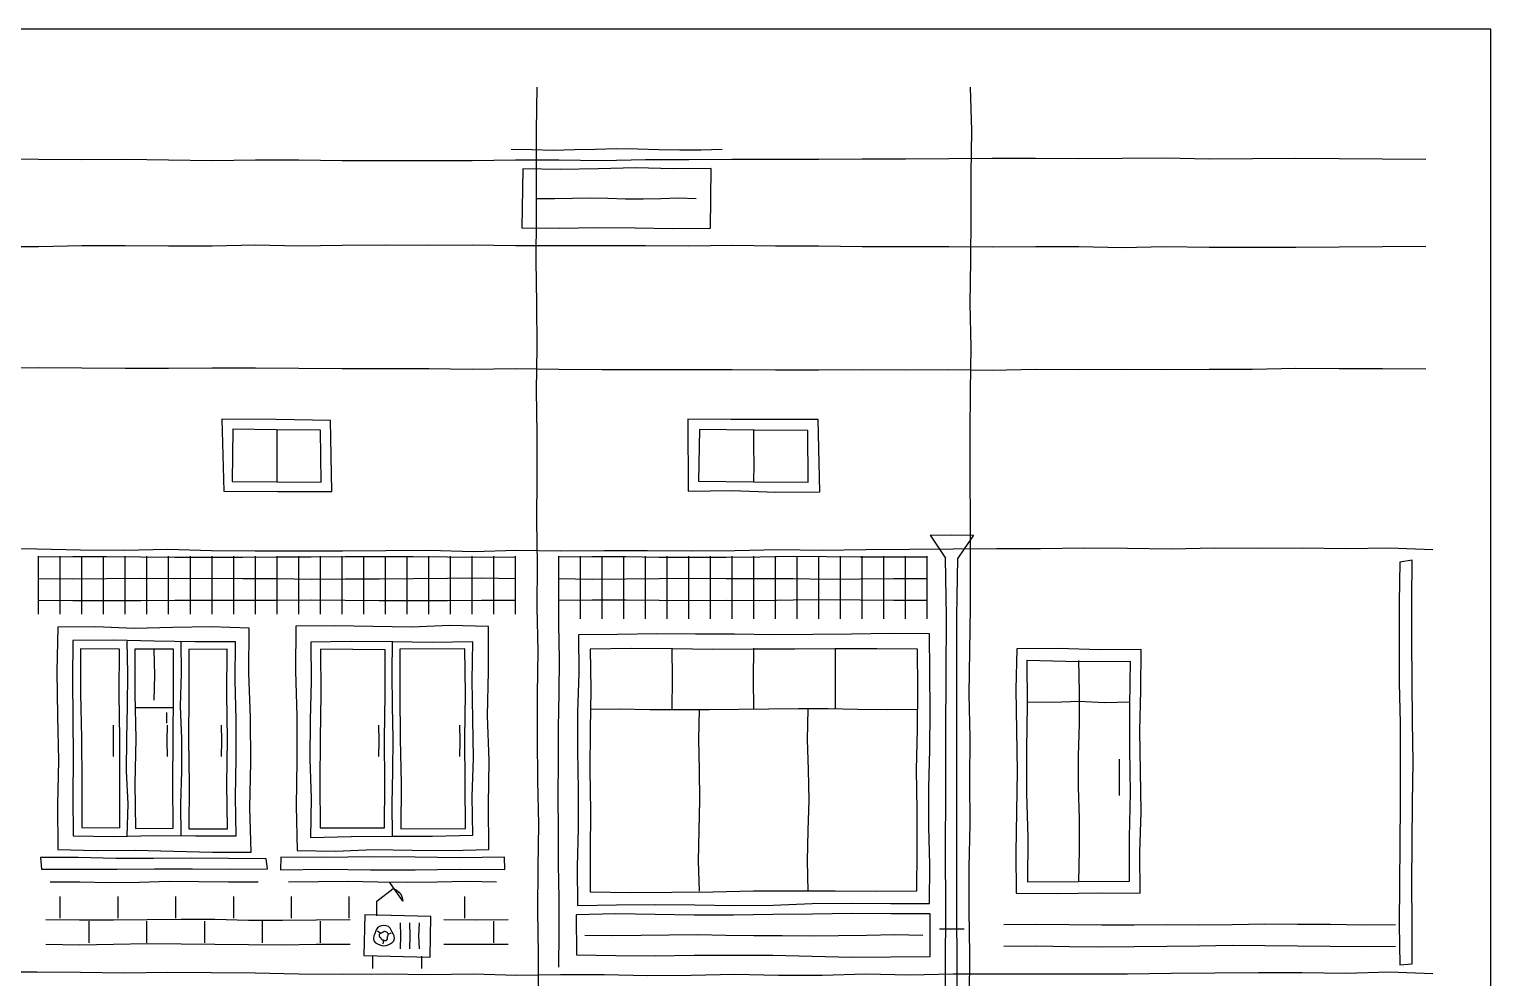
# Model space of a CAD drawing. Header units: millimetres. Extents: x 0 to 345, y 0 to 655.
# Drawn here: x 243.8 to 345, y 254.4 to 320 of the extents above; entities that cross this region are included whole.
import ezdxf

# ---------------------------------------------------------------- set-up
doc = ezdxf.new("R2010")
doc.units = ezdxf.units.MM
for name, color, linetype, true_color in [('01_KARKAS', 1, 'Continuous', 0xd62728), ('02_PROYOMY', 5, 'Continuous', 0x1f5fd6), ('03_BALKONY', 3, 'Continuous', 0x2ca02c), ('04_KLADKA', 32, 'Continuous', 0x8c5a2b), ('05_KONDICIONERY', 6, 'Continuous', 0xc512c5), ('06_VODOSTOK', 4, 'Continuous', 0x0f9aa0), ('08_KRYSHA', 8, 'Continuous', 0x444444)]:
    doc.layers.add(name, color=color, linetype=linetype, true_color=true_color)

msp = doc.modelspace()

# ---------------------------------------------------------------- linework, layer by layer
at = {"layer": '01_KARKAS'}
for points in [[(345, 320), (342, 320), (339, 320), (336, 320), (333, 320), (330, 320), (327, 320), (324, 320), (321, 320), (318, 320), (315, 320), (312, 320), (309, 320), (306, 320), (303, 320), (300, 320), (297, 320), (294, 320), (291, 320), (288, 320), (285, 320), (282, 320), (279, 320), (276, 320), (273, 320), (270, 320), (267, 320), (264, 320), (261, 320), (258, 320), (255, 320), (252, 320), (249, 320), (246, 320), (243, 320)], [(345, 253.58), (345, 256.6), (345, 259.62), (345, 262.64), (345, 265.66), (345, 268.68), (345, 271.7), (345, 274.72), (345, 277.74), (345, 280.75), (345, 283.77), (345, 286.79), (345, 289.81), (345, 292.83), (345, 295.85), (345, 298.87), (345, 301.89), (345, 304.91), (345, 307.92), (345, 310.94), (345, 313.96), (345, 316.98), (345, 320)], [(279.1, 253), (279.09, 256), (279.06, 259), (279.07, 262), (279.11, 265), (279.06, 268), (279.02, 271), (279.02, 274), (279.08, 277), (279, 280), (279.03, 283), (278.98, 286), (279, 289), (279.01, 292), (278.95, 295), (279, 298), (278.97, 301), (278.94, 304), (278.95, 307), (278.95, 310), (278.95, 313), (279, 316)], [(308.93, 253), (308.95, 256), (308.9, 259), (308.9, 262), (308.96, 265), (308.95, 268), (308.98, 271), (308.9, 274), (308.95, 277), (309, 280), (309, 283), (308.99, 286), (308.97, 289), (308.98, 292), (308.99, 295), (309.04, 298), (308.98, 301), (309.02, 304), (309.03, 307), (309.04, 310), (309.09, 313), (309, 316)], [(241.37, 284.07), (244.38, 284.05), (247.4, 283.98), (250.42, 283.96), (253.44, 284.02), (256.46, 283.94), (259.48, 283.92), (262.5, 283.91), (265.52, 283.91), (268.54, 283.94), (271.56, 283.95), (274.58, 283.87), (277.6, 283.95), (280.62, 283.92), (283.63, 283.94), (286.65, 283.93), (289.67, 283.91), (292.69, 283.93), (295.71, 284), (298.73, 283.95), (301.75, 284.01), (304.77, 284.04), (307.79, 284.06), (310.81, 284.07), (313.83, 284.08), (316.85, 284.11), (319.87, 284.1), (322.88, 284.06), (325.9, 284.11), (328.92, 284.1), (331.94, 284.13), (334.96, 284.08), (337.98, 284.11), (341, 284)], [(241.37, 254.78), (244.38, 254.78), (247.4, 254.76), (250.42, 254.71), (253.44, 254.76), (256.46, 254.73), (259.48, 254.72), (262.5, 254.65), (265.52, 254.63), (268.54, 254.64), (271.56, 254.59), (274.58, 254.65), (277.6, 254.56), (280.62, 254.59), (283.63, 254.61), (286.65, 254.54), (289.67, 254.55), (292.69, 254.62), (295.71, 254.55), (298.73, 254.56), (301.75, 254.64), (304.77, 254.58), (307.79, 254.64), (310.81, 254.65), (313.83, 254.65), (316.85, 254.64), (319.87, 254.65), (322.88, 254.7), (325.9, 254.71), (328.92, 254.75), (331.94, 254.74), (334.96, 254.7), (337.98, 254.78), (341, 254.67)]]:
    msp.add_lwpolyline(points, dxfattribs=at)
at = {"layer": '02_PROYOMY'}
for points in [[(245.82, 278.64), (245.76, 275.56), (245.8, 272.49), (245.88, 269.41), (245.8, 266.33), (245.84, 263.26)], [(259.08, 278.57), (256.43, 278.65), (253.78, 278.6), (251.12, 278.54), (248.47, 278.65), (245.82, 278.64)], [(259.21, 263.06), (259.11, 266.16), (259.18, 269.26), (259.17, 272.37), (259.05, 275.47), (259.08, 278.57)], [(262.31, 278.7), (262.28, 275.59), (262.38, 272.49), (262.38, 269.39), (262.32, 266.28), (262.39, 263.18)], [(275.63, 278.68), (272.97, 278.75), (270.31, 278.63), (267.64, 278.68), (264.98, 278.72), (262.31, 278.7)], [(275.65, 263.24), (275.64, 266.33), (275.68, 269.41), (275.57, 272.5), (275.64, 275.59), (275.63, 278.68)], [(246.86, 277.71), (246.84, 275.01), (246.86, 272.31), (246.9, 269.61), (246.86, 266.91), (246.88, 264.2)], [(258.13, 277.62), (255.31, 277.62), (252.5, 277.66), (249.68, 277.73), (246.86, 277.71)], [(250.63, 264.17), (250.69, 266.42), (250.59, 268.67), (250.61, 270.92), (250.66, 273.17), (250.67, 275.42), (250.63, 277.67)], [(254.37, 264.17), (254.35, 266.42), (254.4, 268.67), (254.4, 270.92), (254.31, 273.17), (254.38, 275.42), (254.37, 277.67)], [(258.18, 264.2), (258.12, 266.88), (258.17, 269.57), (258.17, 272.25), (258.11, 274.94), (258.13, 277.62)], [(263.33, 277.59), (263.36, 274.89), (263.3, 272.19), (263.28, 269.49), (263.37, 266.79), (263.32, 264.09)], [(274.56, 277.61), (271.75, 277.58), (268.94, 277.61), (266.13, 277.63), (263.33, 277.59)], [(269, 264.17), (268.96, 266.42), (269.01, 268.67), (269.03, 270.92), (268.99, 273.17), (268.97, 275.42), (269, 277.67)], [(274.55, 264.23), (274.51, 266.91), (274.59, 269.58), (274.55, 272.26), (274.51, 274.94), (274.56, 277.61)], [(247.4, 277.13), (247.39, 274.04), (247.46, 270.95), (247.49, 267.86), (247.49, 264.77)], [(250.1, 277.12), (247.4, 277.13)], [(250.12, 264.74), (250.11, 267.83), (250.13, 270.93), (250.07, 274.02), (250.1, 277.12)], [(253.83, 277.12), (251.15, 277.1)], [(251.15, 277.1), (251.15, 274), (251.22, 270.9), (251.17, 267.8), (251.21, 264.7)], [(252.5, 273.58), (252.55, 275.32), (252.5, 277.07)], [(253.81, 264.72), (253.79, 267.82), (253.82, 270.92), (253.83, 274.02), (253.83, 277.12)], [(254.89, 277.08), (254.9, 273.97), (254.87, 270.87), (254.93, 267.77), (254.89, 264.67)], [(257.54, 277.11), (254.89, 277.08)], [(257.57, 264.67), (257.53, 267.78), (257.58, 270.89), (257.53, 274), (257.54, 277.11)], [(264, 277.12), (264.02, 274.03), (263.98, 270.94), (263.97, 267.85), (263.99, 264.76)], [(268.48, 277.06), (264, 277.12)], [(268.43, 264.75), (268.46, 267.82), (268.43, 270.9), (268.49, 273.98), (268.48, 277.06)], [(269.51, 277.12), (269.49, 274.01), (269.53, 270.91), (269.58, 267.8), (269.56, 264.69)], [(274, 277.13), (269.51, 277.12)], [(274.04, 264.71), (274.03, 267.81), (274, 270.92), (274.05, 274.02), (274, 277.13)], [(251.23, 273.08), (253.77, 273.08)], [(253.37, 271.98), (253.37, 272.73)], [(249.68, 269.68), (249.69, 270.76), (249.68, 271.85)], [(253.42, 269.68), (253.39, 270.76), (253.42, 271.85)], [(257.15, 269.68), (257.18, 270.76), (257.15, 271.85)], [(268.05, 269.68), (268.07, 270.76), (268.05, 271.85)], [(273.65, 269.68), (273.68, 270.76), (273.65, 271.85)], [(246.88, 264.2), (249.7, 264.15), (252.53, 264.22), (255.35, 264.19), (258.18, 264.2)], [(247.49, 264.77), (250.12, 264.74)], [(251.21, 264.7), (253.81, 264.72)], [(254.89, 264.67), (257.57, 264.67)], [(263.32, 264.09), (266.13, 264.15), (268.94, 264.17), (271.75, 264.17), (274.55, 264.23)], [(263.99, 264.76), (268.43, 264.75)], [(269.56, 264.69), (274.04, 264.71)], [(245.84, 263.26), (248.51, 263.17), (251.19, 263.21), (253.86, 263.13), (256.53, 263.06), (259.21, 263.06)], [(262.39, 263.18), (265.04, 263.13), (267.69, 263.24), (270.35, 263.21), (273, 263.19), (275.65, 263.24)], [(260.25, 262.6), (257.65, 262.63), (255.05, 262.64), (252.45, 262.63), (249.84, 262.63), (247.24, 262.69), (244.64, 262.69)], [(244.64, 262.69), (244.7, 261.9)], [(260.35, 261.91), (260.25, 262.6)], [(261.26, 262.71), (261.25, 261.85)], [(276.74, 262.72), (273.65, 262.67), (270.55, 262.73), (267.45, 262.75), (264.36, 262.69), (261.26, 262.71)], [(276.76, 261.87), (276.74, 262.72)], [(244.7, 261.9), (247.31, 261.89), (249.92, 261.88), (252.53, 261.92), (255.14, 261.92), (257.75, 261.9), (260.35, 261.91)], [(245.3, 261.02), (247.36, 261.02), (249.41, 260.96), (251.47, 261), (253.53, 261.06), (255.59, 261.03), (257.64, 261.02), (259.7, 261.02)], [(261.25, 261.85), (264.35, 261.89), (267.46, 261.84), (270.56, 261.85), (273.66, 261.89), (276.76, 261.87)], [(261.8, 261.02), (263.86, 261.03), (265.91, 261.05), (267.97, 261.01), (270.03, 261), (272.09, 261.02), (274.14, 261.05), (276.2, 261.02)]]:
    msp.add_lwpolyline(points, dxfattribs=at)
at = {"layer": '03_BALKONY'}
for points in [[(339.56, 283.27), (338.71, 283.13)], [(339.57, 255.34), (339.55, 258.13), (339.54, 260.92), (339.55, 263.72), (339.59, 266.51), (339.62, 269.3), (339.58, 272.1), (339.55, 274.89), (339.53, 277.68), (339.54, 280.48), (339.56, 283.27)], [(338.71, 283.13), (338.67, 280.35), (338.66, 277.56), (338.67, 274.77), (338.73, 271.99), (338.74, 269.2), (338.73, 266.41), (338.7, 263.63), (338.68, 260.84), (338.65, 258.05), (338.7, 255.27)], [(306.16, 278.16), (303.46, 278.2), (300.76, 278.15), (298.07, 278.12), (295.37, 278.11), (292.67, 278.14), (289.97, 278.14), (287.27, 278.16), (284.57, 278.13), (281.87, 278.11)], [(306.16, 259.52), (306.18, 262.18), (306.11, 264.84), (306.11, 267.51), (306.17, 270.17), (306.2, 272.83), (306.19, 275.5), (306.16, 278.16)], [(281.87, 278.11), (281.89, 275.44), (281.8, 272.76), (281.8, 270.08), (281.85, 267.4), (281.84, 264.73), (281.78, 262.05), (281.79, 259.37)], [(288.35, 272.97), (288.38, 275.07), (288.35, 277.17)], [(294, 272.97), (293.98, 275.07), (294, 277.17)], [(299.65, 272.97), (299.64, 275.07), (299.65, 277.17)], [(320.81, 277.08), (317.94, 277.07), (315.06, 277.16), (312.19, 277.13)], [(282.68, 277.12), (282.71, 274.32), (282.66, 271.52), (282.64, 268.71), (282.7, 265.91), (282.67, 263.11), (282.66, 260.31)], [(305.33, 277.12), (302.5, 277.14), (299.67, 277.14), (296.84, 277.12), (294, 277.1), (291.17, 277.08), (288.34, 277.14), (285.51, 277.15), (282.68, 277.12)], [(305.29, 260.4), (305.31, 263.19), (305.31, 265.98), (305.26, 268.76), (305.32, 271.55), (305.34, 274.34), (305.33, 277.12)], [(312.19, 277.13), (312.13, 274.31), (312.18, 271.49), (312.22, 268.68), (312.18, 265.86), (312.13, 263.04), (312.15, 260.22)], [(312.89, 276.32), (312.92, 273.25), (312.88, 270.19), (312.88, 267.13), (312.95, 264.07), (312.93, 261.01)], [(320.06, 276.26), (316.48, 276.24), (312.89, 276.32)], [(316.5, 261.02), (316.54, 263.2), (316.53, 265.39), (316.47, 267.57), (316.46, 269.76), (316.53, 271.95), (316.53, 274.13), (316.5, 276.32)], [(319.99, 261.07), (319.99, 264.11), (320.06, 267.14), (320.02, 270.18), (320.02, 273.22), (320.06, 276.26)], [(320.73, 260.23), (320.72, 263.04), (320.81, 265.85), (320.76, 268.65), (320.72, 271.46), (320.79, 274.27), (320.81, 277.08)], [(312.95, 273.47), (314.73, 273.44), (316.5, 273.51), (318.27, 273.43), (320.05, 273.47)], [(282.7, 272.97), (284.75, 272.98), (286.81, 272.93), (288.86, 272.94), (290.92, 272.94), (292.97, 272.97), (295.03, 272.98), (297.08, 273.01), (299.14, 273), (301.19, 272.97), (303.25, 272.94), (305.3, 272.97)], [(290.23, 260.37), (290.18, 262.47), (290.22, 264.57), (290.25, 266.67), (290.24, 268.77), (290.2, 270.87), (290.23, 272.97)], [(297.77, 260.37), (297.71, 262.47), (297.76, 264.57), (297.82, 266.67), (297.79, 268.77), (297.71, 270.87), (297.77, 272.97)], [(319.3, 266.99), (319.3, 268.25), (319.3, 269.51)], [(312.93, 261.01), (316.46, 261.04), (319.99, 261.07)], [(282.66, 260.31), (285.49, 260.28), (288.32, 260.3), (291.15, 260.33), (293.98, 260.39), (296.8, 260.4), (299.63, 260.38), (302.46, 260.36), (305.29, 260.4)], [(312.15, 260.22), (315.01, 260.21), (317.87, 260.25), (320.73, 260.23)], [(281.79, 259.37), (284.5, 259.42), (287.21, 259.45), (289.91, 259.42), (292.62, 259.37), (295.33, 259.4), (298.03, 259.51), (300.74, 259.53), (303.45, 259.52), (306.16, 259.52)], [(306.21, 258.79), (303.49, 258.79), (300.77, 258.83), (298.05, 258.77), (295.32, 258.75), (292.6, 258.71), (289.88, 258.71), (287.16, 258.75), (284.43, 258.79), (281.71, 258.72)], [(281.71, 258.72), (281.72, 255.96)], [(306.2, 255.85), (306.21, 258.79)], [(311.3, 258.07), (313.56, 258.09), (315.82, 258.07), (318.08, 258.04), (320.33, 258.04), (322.59, 258.05), (324.85, 258.03), (327.11, 258.07), (329.37, 258.11), (331.62, 258.09), (333.88, 258.09), (336.14, 258.03), (338.4, 258.07)], [(282.3, 257.32), (284.25, 257.29), (286.2, 257.33), (288.15, 257.35), (290.1, 257.36), (292.05, 257.32), (294, 257.3), (295.95, 257.29), (297.9, 257.27), (299.85, 257.29), (301.8, 257.33), (303.75, 257.36), (305.7, 257.32)], [(281.72, 255.96), (284.44, 255.92), (287.16, 255.9), (289.88, 255.95), (292.6, 255.94), (295.32, 255.94), (298.04, 255.87), (300.76, 255.81), (303.48, 255.82), (306.2, 255.85)], [(311.3, 256.57), (313.56, 256.58), (315.82, 256.54), (318.08, 256.51), (320.33, 256.53), (322.59, 256.57), (324.85, 256.58), (327.11, 256.62), (329.37, 256.61), (331.62, 256.59), (333.88, 256.56), (336.14, 256.54), (338.4, 256.57)], [(338.7, 255.27), (339.57, 255.34)]]:
    msp.add_lwpolyline(points, dxfattribs=at)
at = {"layer": '04_KLADKA'}
for points in [[(244.5, 279.52), (244.5, 283.55)], [(244.5, 283.5), (246.86, 283.53), (249.21, 283.52), (251.57, 283.5), (253.93, 283.47), (256.29, 283.48), (258.64, 283.48), (261, 283.5), (263.36, 283.5), (265.71, 283.53), (268.07, 283.52), (270.43, 283.51), (272.79, 283.5), (275.14, 283.47), (277.5, 283.5)], [(246, 279.52), (246, 283.55)], [(247.5, 279.52), (247.5, 283.55)], [(249, 279.52), (249, 283.55)], [(250.5, 279.52), (250.5, 283.55)], [(252, 279.52), (252, 283.55)], [(253.5, 279.52), (253.5, 283.55)], [(255, 279.52), (255, 283.55)], [(256.5, 279.52), (256.5, 283.55)], [(258, 279.52), (258, 283.55)], [(259.5, 279.52), (259.5, 283.55)], [(261, 279.52), (261, 283.55)], [(262.5, 279.52), (262.5, 283.55)], [(264, 279.52), (264, 283.55)], [(265.5, 279.52), (265.5, 283.55)], [(267, 279.52), (267, 283.55)], [(268.5, 279.52), (268.5, 283.55)], [(270, 279.52), (270, 283.55)], [(271.5, 279.52), (271.5, 283.55)], [(273, 279.52), (273, 283.55)], [(274.5, 279.52), (274.5, 283.55)], [(276, 279.52), (276, 283.55)], [(277.5, 279.52), (277.5, 283.55)], [(280.5, 255.12), (280.52, 257.49), (280.52, 259.86), (280.49, 262.22), (280.48, 264.59), (280.46, 266.96), (280.48, 269.33), (280.49, 271.7), (280.52, 274.07), (280.54, 276.44), (280.51, 278.81), (280.5, 281.18), (280.5, 283.55)], [(280.5, 283.5), (282.82, 283.52), (285.14, 283.52), (287.45, 283.47), (289.77, 283.47), (292.09, 283.47), (294.41, 283.49), (296.73, 283.54), (299.05, 283.53), (301.36, 283.5), (303.68, 283.5), (306, 283.5)], [(282, 279.22), (282, 283.55)], [(283.5, 279.22), (283.5, 283.55)], [(285, 279.22), (285, 283.55)], [(286.5, 279.22), (286.5, 283.55)], [(288, 279.22), (288, 283.55)], [(289.5, 279.22), (289.5, 283.55)], [(291, 279.22), (291, 283.55)], [(292.5, 279.22), (292.5, 283.55)], [(294, 279.22), (294, 283.55)], [(295.5, 279.22), (295.5, 283.55)], [(297, 279.22), (297, 283.55)], [(298.5, 279.22), (298.5, 283.55)], [(300, 279.22), (300, 283.55)], [(301.5, 279.22), (301.5, 283.55)], [(303, 279.22), (303, 283.55)], [(304.5, 279.22), (304.5, 283.55)], [(306, 279.22), (306, 283.55)], [(244.5, 282), (246.86, 281.98), (249.21, 282), (251.57, 282.02), (253.93, 282.01), (256.29, 282.03), (258.64, 282), (261, 282), (263.36, 281.96), (265.71, 281.98), (268.07, 281.98), (270.43, 281.99), (272.79, 282.03), (275.14, 282.04), (277.5, 282)], [(280.5, 282), (282.82, 281.96), (285.14, 281.98), (287.45, 281.99), (289.77, 282.03), (292.09, 282.01), (294.41, 282.01), (296.73, 282.01), (299.05, 281.96), (301.36, 281.98), (303.68, 281.99), (306, 282)], [(244.5, 280.5), (246.86, 280.47), (249.21, 280.48), (251.57, 280.48), (253.93, 280.51), (256.29, 280.51), (258.64, 280.51), (261, 280.51), (263.36, 280.53), (265.71, 280.51), (268.07, 280.48), (270.43, 280.47), (272.79, 280.48), (275.14, 280.5), (277.5, 280.5)], [(280.5, 280.5), (282.82, 280.53), (285.14, 280.53), (287.45, 280.49), (289.77, 280.47), (292.09, 280.49), (294.41, 280.48), (296.73, 280.53), (299.05, 280.54), (301.36, 280.53), (303.68, 280.51), (306, 280.5)], [(246, 258.5), (246, 260)], [(250, 258.5), (250, 260)], [(254, 258.5), (254, 260)], [(258, 258.5), (258, 260)], [(262, 258.5), (262, 260)], [(266, 258.5), (266, 260)], [(274, 258.5), (274, 260)], [(245, 258.4), (247.34, 258.38), (249.68, 258.39), (252.02, 258.4), (254.36, 258.43), (256.69, 258.42), (259.03, 258.37), (261.37, 258.36), (263.71, 258.39), (266.05, 258.4)], [(248, 256.8), (248, 258.3)], [(252, 256.8), (252, 258.3)], [(256, 256.8), (256, 258.3)], [(260, 256.8), (260, 258.3)], [(264, 256.8), (264, 258.3)], [(272.55, 258.4), (274.77, 258.38), (277, 258.4)], [(276, 256.8), (276, 258.3)], [(245, 256.7), (247.34, 256.66), (249.68, 256.7), (252.02, 256.74), (254.36, 256.73), (256.69, 256.69), (259.03, 256.67), (261.37, 256.66), (263.71, 256.69), (266.05, 256.7)], [(272.55, 256.7), (274.77, 256.69), (277, 256.7)]]:
    msp.add_lwpolyline(points, dxfattribs=at)
at = {"layer": '05_KONDICIONERY'}
for points in [[(267.9, 259.67), (269.03, 260.54)], [(269.7, 259.67), (268.8, 260.97)], [(269.03, 260.54), (269.25, 260.45)], [(269.25, 260.45), (269.44, 260.3)], [(269.44, 260.3), (269.58, 260.12)], [(269.58, 260.12), (269.67, 259.9)], [(267.9, 258.67), (267.9, 259.67)], [(269.67, 259.9), (269.7, 259.67)], [(267.08, 258.72), (267, 255.92)], [(271.64, 258.61), (267.08, 258.72)], [(269.55, 256.37), (269.57, 257.27), (269.55, 258.17)], [(270.2, 256.37), (270.21, 257.27), (270.2, 258.17)], [(270.85, 256.37), (270.82, 257.27), (270.85, 258.17)], [(271.6, 255.79), (271.64, 258.61)], [(268.14, 257.46), (267.96, 257.6)], [(268.36, 256.95), (268.33, 256.72)], [(268.69, 257.39), (268.91, 257.48)], [(267, 255.92), (271.6, 255.79)], [(267.6, 255.87), (267.6, 255.02)], [(271, 255.87), (271, 255.02)]]:
    msp.add_lwpolyline(points, dxfattribs=at)
for points in [[(269.11, 257.27), (269.04, 257.41), (268.97, 257.54), (268.91, 257.68), (268.83, 257.81), (268.71, 257.92), (268.56, 257.98), (268.4, 257.99), (268.24, 257.97), (268.09, 257.92), (267.96, 257.82), (267.87, 257.69), (267.82, 257.55), (267.77, 257.41), (267.71, 257.27), (267.68, 257.1), (267.71, 256.94), (267.82, 256.8), (267.96, 256.72), (268.11, 256.66), (268.25, 256.61), (268.4, 256.59), (268.55, 256.61), (268.69, 256.66), (268.83, 256.72), (268.97, 256.81), (269.08, 256.94), (269.13, 257.1), (269.11, 257.27)], [(268.66, 257.27), (268.69, 257.33), (268.69, 257.41), (268.66, 257.47), (268.6, 257.52), (268.54, 257.55), (268.47, 257.57), (268.4, 257.57), (268.34, 257.54), (268.29, 257.5), (268.24, 257.47), (268.18, 257.45), (268.1, 257.41), (268.06, 257.34), (268.06, 257.27), (268.1, 257.2), (268.15, 257.15), (268.19, 257.1), (268.23, 257.05), (268.28, 257.01), (268.34, 256.99), (268.4, 256.97), (268.47, 256.96), (268.55, 256.96), (268.61, 257), (268.65, 257.07), (268.65, 257.15), (268.64, 257.21), (268.66, 257.27)]]:
    msp.add_lwpolyline(points, close=True, dxfattribs=at)
at = {"layer": '06_VODOSTOK'}
for points in [[(306.2, 285), (307.7, 285.01), (309.2, 285)], [(306.2, 285), (307.27, 283.4)], [(309.2, 285), (308.12, 283.4)], [(307.23, 251.06), (307.26, 255.1), (307.29, 259.14), (307.27, 263.18), (307.29, 267.23), (307.29, 271.27), (307.3, 275.31), (307.33, 279.36), (307.27, 283.4)], [(308.05, 251.06), (308.06, 255.1), (308.05, 259.14), (308.04, 263.18), (308.05, 267.23), (308.04, 271.27), (308.05, 275.31), (308.05, 279.36), (308.12, 283.4)], [(306.85, 257.77), (308.55, 257.77)]]:
    msp.add_lwpolyline(points, dxfattribs=at)
at = {"layer": '08_KRYSHA'}
for points in [[(277.2, 311.7), (278.66, 311.67), (280.12, 311.64), (281.58, 311.67), (283.04, 311.71), (284.5, 311.74), (285.96, 311.73), (287.42, 311.68), (288.88, 311.66), (290.34, 311.65), (291.8, 311.7)], [(241.5, 311.03), (244.5, 311.02), (247.5, 310.98), (250.5, 311), (253.5, 310.97), (256.5, 310.92), (259.5, 310.96), (262.5, 310.97), (265.5, 310.91), (268.5, 310.91), (271.5, 310.93), (274.5, 310.91), (277.5, 310.97), (280.5, 310.96), (283.5, 310.93), (286.5, 310.99), (289.5, 310.99), (292.5, 311.02), (295.5, 311), (298.5, 311.01), (301.5, 311.03), (304.5, 311.03), (307.5, 311.05), (310.5, 311.07), (313.5, 311.08), (316.5, 311.05), (319.5, 311.09), (322.5, 311.1), (325.5, 311.03), (328.5, 311.05), (331.5, 311.07), (334.5, 311.05), (337.5, 311.03), (340.5, 311)], [(278.01, 310.34), (277.94, 306.25)], [(291.05, 310.37), (288.44, 310.35), (285.83, 310.41), (283.23, 310.34), (280.62, 310.3), (278.01, 310.34)], [(291.01, 306.23), (291.05, 310.37)], [(279, 308.3), (280.22, 308.28), (281.44, 308.31), (282.67, 308.34), (283.89, 308.32), (285.11, 308.26), (286.33, 308.26), (287.56, 308.3), (288.78, 308.34), (290, 308.3)], [(277.94, 306.25), (280.55, 306.23), (283.17, 306.28), (285.78, 306.26), (288.39, 306.21), (291.01, 306.23)], [(241.5, 304.97), (244.5, 304.96), (247.5, 305.03), (250.5, 305.03), (253.5, 305.01), (256.5, 305.01), (259.5, 305.08), (262.5, 305.02), (265.5, 305.07), (268.5, 305.08), (271.5, 305.07), (274.5, 305.09), (277.5, 305.04), (280.5, 305.04), (283.5, 305.03), (286.5, 305.04), (289.5, 305.02), (292.5, 305.06), (295.5, 305.01), (298.5, 305.01), (301.5, 304.97), (304.5, 304.96), (307.5, 304.96), (310.5, 304.95), (313.5, 304.97), (316.5, 304.98), (319.5, 304.91), (322.5, 304.97), (325.5, 304.92), (328.5, 304.92), (331.5, 304.92), (334.5, 304.95), (337.5, 304.96), (340.5, 305)], [(241.5, 296.56), (244.5, 296.59), (247.5, 296.57), (250.5, 296.54), (253.5, 296.56), (256.5, 296.57), (259.5, 296.58), (262.5, 296.55), (265.5, 296.53), (268.5, 296.53), (271.5, 296.53), (274.5, 296.48), (277.5, 296.52), (280.5, 296.48), (283.5, 296.47), (286.5, 296.46), (289.5, 296.46), (292.5, 296.46), (295.5, 296.43), (298.5, 296.43), (301.5, 296.47), (304.5, 296.44), (307.5, 296.46), (310.5, 296.42), (313.5, 296.49), (316.5, 296.47), (319.5, 296.48), (322.5, 296.46), (325.5, 296.48), (328.5, 296.48), (331.5, 296.55), (334.5, 296.53), (337.5, 296.52), (340.5, 296.5)], [(264.71, 292.93), (260.95, 292.99), (257.18, 293.03)], [(257.18, 293.03), (257.32, 288.04)], [(257.95, 292.34), (257.89, 288.72)], [(264, 292.26), (260.97, 292.28), (257.95, 292.34)], [(264.79, 288.01), (264.71, 292.93)], [(298.45, 293.01), (295.44, 293.01), (292.44, 293), (289.43, 293.02)], [(289.43, 293.02), (289.46, 288.04)], [(298.56, 288), (298.45, 293.01)], [(261, 288.7), (261, 289.9), (261, 291.1), (261, 292.3)], [(264.06, 288.66), (264, 292.26)], [(290.24, 292.3), (290.18, 288.74)], [(297.74, 292.24), (293.99, 292.26), (290.24, 292.3)], [(294, 288.7), (294.03, 289.9), (293.99, 291.1), (294, 292.3)], [(297.76, 288.67), (297.74, 292.24)], [(257.89, 288.72), (260.98, 288.69), (264.06, 288.66)], [(290.18, 288.74), (293.97, 288.69), (297.76, 288.67)], [(257.32, 288.04), (261.06, 288.02), (264.79, 288.01)], [(289.46, 288.04), (292.5, 288.08), (295.53, 287.98), (298.56, 288)]]:
    msp.add_lwpolyline(points, dxfattribs=at)

doc.saveas('drawing.dxf')
